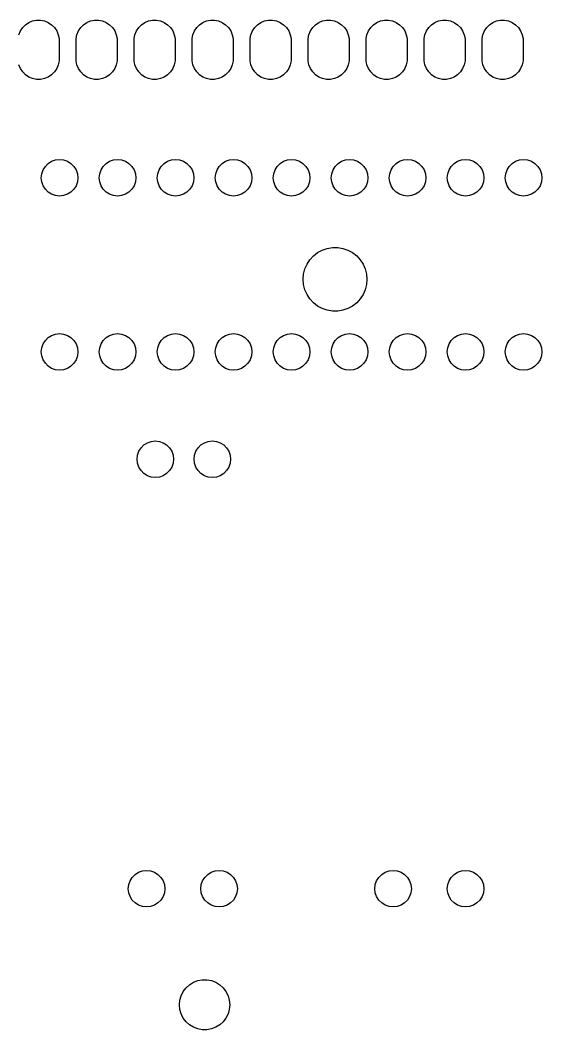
# Model space of a CAD drawing. Extents: x 1.29 to 4.49, y -7.63 to -0.77.
# Drawn here: x 2.232 to 3.131, y -2.543 to -0.803 of the extents above; entities that cross this region are included whole.
import ezdxf

# ---------------------------------------------------------------- set-up
doc = ezdxf.new("R2010")
doc.units = 0
doc.header["$MEASUREMENT"] = 0
doc.layers.add('BLACK', color=7, linetype='CONTINUOUS')

msp = doc.modelspace()

# ---------------------------------------------------------------- linework, layer by layer
at = {"layer": 'BLACK', "linetype": 'CONTINUOUS'}
for p, q in [((2.2326, -0.822), (2.2364, -0.8163)), ((2.2364, -0.8163), (2.2413, -0.8114)), ((2.2413, -0.8114), (2.2471, -0.8075)), ((2.2471, -0.8075), (2.2535, -0.8048)), ((2.2535, -0.8048), (2.2603, -0.8035)), ((2.2603, -0.8035), (2.2673, -0.8035)), ((2.2673, -0.8035), (2.2741, -0.8048)), ((2.2741, -0.8048), (2.2805, -0.8075)), ((2.2805, -0.8075), (2.2863, -0.8114)), ((2.2863, -0.8114), (2.2912, -0.8163)), ((2.2912, -0.8163), (2.295, -0.822)), ((2.3326, -0.822), (2.3364, -0.8163)), ((2.3364, -0.8163), (2.3413, -0.8114)), ((2.3413, -0.8114), (2.3471, -0.8075)), ((2.3471, -0.8075), (2.3535, -0.8048)), ((2.3535, -0.8048), (2.3603, -0.8035)), ((2.3603, -0.8035), (2.3673, -0.8035)), ((2.3673, -0.8035), (2.3741, -0.8048)), ((2.3741, -0.8048), (2.3805, -0.8075)), ((2.3805, -0.8075), (2.3863, -0.8114)), ((2.3863, -0.8114), (2.3912, -0.8163)), ((2.3912, -0.8163), (2.395, -0.822)), ((2.4326, -0.822), (2.4364, -0.8163)), ((2.4364, -0.8163), (2.4413, -0.8114)), ((2.4413, -0.8114), (2.4471, -0.8075)), ((2.4471, -0.8075), (2.4535, -0.8048)), ((2.4535, -0.8048), (2.4603, -0.8035)), ((2.4603, -0.8035), (2.4673, -0.8035)), ((2.4673, -0.8035), (2.4741, -0.8048)), ((2.4741, -0.8048), (2.4805, -0.8075)), ((2.4805, -0.8075), (2.4863, -0.8114)), ((2.4863, -0.8114), (2.4912, -0.8163)), ((2.4912, -0.8163), (2.495, -0.822)), ((2.5326, -0.822), (2.5364, -0.8163)), ((2.5364, -0.8163), (2.5413, -0.8114)), ((2.5413, -0.8114), (2.5471, -0.8075)), ((2.5471, -0.8075), (2.5535, -0.8048)), ((2.5535, -0.8048), (2.5603, -0.8035)), ((2.5603, -0.8035), (2.5673, -0.8035)), ((2.5673, -0.8035), (2.5741, -0.8048)), ((2.5741, -0.8048), (2.5805, -0.8075)), ((2.5805, -0.8075), (2.5863, -0.8114)), ((2.5863, -0.8114), (2.5912, -0.8163)), ((2.5912, -0.8163), (2.595, -0.822)), ((2.6326, -0.822), (2.6364, -0.8163)), ((2.6364, -0.8163), (2.6413, -0.8114)), ((2.6413, -0.8114), (2.6471, -0.8075)), ((2.6471, -0.8075), (2.6535, -0.8048)), ((2.6535, -0.8048), (2.6603, -0.8035)), ((2.6603, -0.8035), (2.6673, -0.8035)), ((2.6673, -0.8035), (2.6741, -0.8048)), ((2.6741, -0.8048), (2.6805, -0.8075)), ((2.6805, -0.8075), (2.6863, -0.8114)), ((2.6863, -0.8114), (2.6912, -0.8163)), ((2.6912, -0.8163), (2.695, -0.822)), ((2.7326, -0.822), (2.7364, -0.8163)), ((2.7364, -0.8163), (2.7413, -0.8114)), ((2.7413, -0.8114), (2.7471, -0.8075)), ((2.7471, -0.8075), (2.7535, -0.8048)), ((2.7535, -0.8048), (2.7603, -0.8035)), ((2.7603, -0.8035), (2.7673, -0.8035)), ((2.7673, -0.8035), (2.7741, -0.8048)), ((2.7741, -0.8048), (2.7805, -0.8075)), ((2.7805, -0.8075), (2.7863, -0.8114)), ((2.7863, -0.8114), (2.7912, -0.8163)), ((2.7912, -0.8163), (2.795, -0.822)), ((2.8326, -0.822), (2.8364, -0.8163)), ((2.8364, -0.8163), (2.8413, -0.8114)), ((2.8413, -0.8114), (2.8471, -0.8075)), ((2.8471, -0.8075), (2.8535, -0.8048)), ((2.8535, -0.8048), (2.8603, -0.8035)), ((2.8603, -0.8035), (2.8673, -0.8035)), ((2.8673, -0.8035), (2.8741, -0.8048)), ((2.8741, -0.8048), (2.8805, -0.8075)), ((2.8805, -0.8075), (2.8863, -0.8114)), ((2.8863, -0.8114), (2.8912, -0.8163)), ((2.8912, -0.8163), (2.895, -0.822)), ((2.9326, -0.822), (2.9364, -0.8163)), ((2.9364, -0.8163), (2.9413, -0.8114)), ((2.9413, -0.8114), (2.9471, -0.8075)), ((2.9471, -0.8075), (2.9535, -0.8048)), ((2.9535, -0.8048), (2.9603, -0.8035)), ((2.9603, -0.8035), (2.9673, -0.8035)), ((2.9673, -0.8035), (2.9741, -0.8048)), ((2.9741, -0.8048), (2.9805, -0.8075)), ((2.9805, -0.8075), (2.9863, -0.8114)), ((2.9863, -0.8114), (2.9912, -0.8163)), ((2.9912, -0.8163), (2.995, -0.822)), ((3.0326, -0.822), (3.0364, -0.8163)), ((3.0364, -0.8163), (3.0413, -0.8114)), ((3.0413, -0.8114), (3.0471, -0.8075)), ((3.0471, -0.8075), (3.0535, -0.8048)), ((3.0535, -0.8048), (3.0603, -0.8035)), ((3.0603, -0.8035), (3.0673, -0.8035)), ((3.0673, -0.8035), (3.0741, -0.8048)), ((3.0741, -0.8048), (3.0805, -0.8075)), ((3.0805, -0.8075), (3.0863, -0.8114)), ((3.0863, -0.8114), (3.0912, -0.8163)), ((3.0912, -0.8163), (3.095, -0.822)), ((2.2299, -0.8285), (2.2326, -0.822)), ((2.295, -0.822), (2.2977, -0.8285)), ((2.2977, -0.8285), (2.2991, -0.8353)), ((2.3285, -0.8353), (2.3299, -0.8285)), ((2.3299, -0.8285), (2.3326, -0.822)), ((2.395, -0.822), (2.3977, -0.8285)), ((2.3977, -0.8285), (2.3991, -0.8353)), ((2.4285, -0.8353), (2.4299, -0.8285)), ((2.4299, -0.8285), (2.4326, -0.822)), ((2.495, -0.822), (2.4977, -0.8285)), ((2.4977, -0.8285), (2.4991, -0.8353)), ((2.5285, -0.8353), (2.5299, -0.8285)), ((2.5299, -0.8285), (2.5326, -0.822)), ((2.595, -0.822), (2.5977, -0.8285)), ((2.5977, -0.8285), (2.5991, -0.8353)), ((2.6285, -0.8353), (2.6299, -0.8285)), ((2.6299, -0.8285), (2.6326, -0.822)), ((2.695, -0.822), (2.6977, -0.8285)), ((2.6977, -0.8285), (2.6991, -0.8353)), ((2.7285, -0.8353), (2.7299, -0.8285)), ((2.7299, -0.8285), (2.7326, -0.822)), ((2.795, -0.822), (2.7977, -0.8285)), ((2.7977, -0.8285), (2.7991, -0.8353)), ((2.8285, -0.8353), (2.8299, -0.8285)), ((2.8299, -0.8285), (2.8326, -0.822)), ((2.895, -0.822), (2.8977, -0.8285)), ((2.8977, -0.8285), (2.8991, -0.8353)), ((2.9285, -0.8353), (2.9299, -0.8285)), ((2.9299, -0.8285), (2.9326, -0.822)), ((2.995, -0.822), (2.9977, -0.8285)), ((2.9977, -0.8285), (2.9991, -0.8353)), ((3.0285, -0.8353), (3.0299, -0.8285)), ((3.0299, -0.8285), (3.0326, -0.822)), ((3.095, -0.822), (3.0977, -0.8285)), ((3.0977, -0.8285), (3.0991, -0.8353)), ((2.2991, -0.8353), (2.2992, -0.8702)), ((2.3284, -0.8388), (2.3285, -0.8353)), ((2.3285, -0.8737), (2.3284, -0.8388)), ((2.3991, -0.8353), (2.3992, -0.8702)), ((2.4284, -0.8388), (2.4285, -0.8353)), ((2.4285, -0.8737), (2.4284, -0.8388)), ((2.4991, -0.8353), (2.4992, -0.8702)), ((2.5284, -0.8388), (2.5285, -0.8353)), ((2.5285, -0.8737), (2.5284, -0.8388)), ((2.5991, -0.8353), (2.5992, -0.8702)), ((2.6284, -0.8388), (2.6285, -0.8353)), ((2.6285, -0.8737), (2.6284, -0.8388)), ((2.6991, -0.8353), (2.6992, -0.8702)), ((2.7284, -0.8388), (2.7285, -0.8353)), ((2.7285, -0.8737), (2.7284, -0.8388)), ((2.7991, -0.8353), (2.7992, -0.8702)), ((2.8284, -0.8388), (2.8285, -0.8353)), ((2.8285, -0.8737), (2.8284, -0.8388)), ((2.8991, -0.8353), (2.8992, -0.8702)), ((2.9284, -0.8388), (2.9285, -0.8353)), ((2.9285, -0.8737), (2.9284, -0.8388)), ((2.9991, -0.8353), (2.9992, -0.8702)), ((3.0284, -0.8388), (3.0285, -0.8353)), ((3.0285, -0.8737), (3.0284, -0.8388)), ((3.0991, -0.8353), (3.0992, -0.8702)), ((2.2326, -0.887), (2.2299, -0.8805)), ((2.2364, -0.8927), (2.2326, -0.887)), ((2.295, -0.887), (2.2912, -0.8927)), ((2.2977, -0.8805), (2.295, -0.887)), ((2.2991, -0.8737), (2.2977, -0.8805)), ((2.2992, -0.8702), (2.2991, -0.8737)), ((2.3299, -0.8805), (2.3285, -0.8737)), ((2.3326, -0.887), (2.3299, -0.8805)), ((2.3364, -0.8927), (2.3326, -0.887)), ((2.395, -0.887), (2.3912, -0.8927)), ((2.3977, -0.8805), (2.395, -0.887)), ((2.3991, -0.8737), (2.3977, -0.8805)), ((2.3992, -0.8702), (2.3991, -0.8737)), ((2.4299, -0.8805), (2.4285, -0.8737)), ((2.4326, -0.887), (2.4299, -0.8805)), ((2.4364, -0.8927), (2.4326, -0.887)), ((2.495, -0.887), (2.4912, -0.8927)), ((2.4977, -0.8805), (2.495, -0.887)), ((2.4991, -0.8737), (2.4977, -0.8805)), ((2.4992, -0.8702), (2.4991, -0.8737)), ((2.5299, -0.8805), (2.5285, -0.8737)), ((2.5326, -0.887), (2.5299, -0.8805)), ((2.5364, -0.8927), (2.5326, -0.887)), ((2.595, -0.887), (2.5912, -0.8927)), ((2.5977, -0.8805), (2.595, -0.887)), ((2.5991, -0.8737), (2.5977, -0.8805)), ((2.5992, -0.8702), (2.5991, -0.8737)), ((2.6299, -0.8805), (2.6285, -0.8737)), ((2.6326, -0.887), (2.6299, -0.8805)), ((2.6364, -0.8927), (2.6326, -0.887)), ((2.695, -0.887), (2.6912, -0.8927)), ((2.6977, -0.8805), (2.695, -0.887)), ((2.6991, -0.8737), (2.6977, -0.8805)), ((2.6992, -0.8702), (2.6991, -0.8737)), ((2.7299, -0.8805), (2.7285, -0.8737)), ((2.7326, -0.887), (2.7299, -0.8805)), ((2.7364, -0.8927), (2.7326, -0.887)), ((2.795, -0.887), (2.7912, -0.8927)), ((2.7977, -0.8805), (2.795, -0.887)), ((2.7991, -0.8737), (2.7977, -0.8805)), ((2.7992, -0.8702), (2.7991, -0.8737)), ((2.8299, -0.8805), (2.8285, -0.8737)), ((2.8326, -0.887), (2.8299, -0.8805)), ((2.8364, -0.8927), (2.8326, -0.887)), ((2.895, -0.887), (2.8912, -0.8927)), ((2.8977, -0.8805), (2.895, -0.887)), ((2.8991, -0.8737), (2.8977, -0.8805)), ((2.8992, -0.8702), (2.8991, -0.8737)), ((2.9299, -0.8805), (2.9285, -0.8737)), ((2.9326, -0.887), (2.9299, -0.8805)), ((2.9364, -0.8927), (2.9326, -0.887)), ((2.995, -0.887), (2.9912, -0.8927)), ((2.9977, -0.8805), (2.995, -0.887)), ((2.9991, -0.8737), (2.9977, -0.8805)), ((2.9992, -0.8702), (2.9991, -0.8737)), ((3.0299, -0.8805), (3.0285, -0.8737)), ((3.0326, -0.887), (3.0299, -0.8805)), ((3.0364, -0.8927), (3.0326, -0.887)), ((3.095, -0.887), (3.0912, -0.8927)), ((3.0977, -0.8805), (3.095, -0.887)), ((3.0991, -0.8737), (3.0977, -0.8805)), ((3.0992, -0.8702), (3.0991, -0.8737)), ((2.2413, -0.8976), (2.2364, -0.8927)), ((2.2471, -0.9015), (2.2413, -0.8976)), ((2.2535, -0.9042), (2.2471, -0.9015)), ((2.2603, -0.9055), (2.2535, -0.9042)), ((2.2741, -0.9042), (2.2673, -0.9055)), ((2.2805, -0.9015), (2.2741, -0.9042)), ((2.2863, -0.8976), (2.2805, -0.9015)), ((2.2912, -0.8927), (2.2863, -0.8976)), ((2.3413, -0.8976), (2.3364, -0.8927)), ((2.3471, -0.9015), (2.3413, -0.8976)), ((2.3535, -0.9042), (2.3471, -0.9015)), ((2.3603, -0.9055), (2.3535, -0.9042)), ((2.3741, -0.9042), (2.3673, -0.9055)), ((2.3805, -0.9015), (2.3741, -0.9042)), ((2.3863, -0.8976), (2.3805, -0.9015)), ((2.3912, -0.8927), (2.3863, -0.8976)), ((2.4413, -0.8976), (2.4364, -0.8927)), ((2.4471, -0.9015), (2.4413, -0.8976)), ((2.4535, -0.9042), (2.4471, -0.9015)), ((2.4603, -0.9055), (2.4535, -0.9042)), ((2.4741, -0.9042), (2.4673, -0.9055)), ((2.4805, -0.9015), (2.4741, -0.9042)), ((2.4863, -0.8976), (2.4805, -0.9015)), ((2.4912, -0.8927), (2.4863, -0.8976)), ((2.5413, -0.8976), (2.5364, -0.8927)), ((2.5471, -0.9015), (2.5413, -0.8976)), ((2.5535, -0.9042), (2.5471, -0.9015)), ((2.5603, -0.9055), (2.5535, -0.9042)), ((2.5741, -0.9042), (2.5673, -0.9055)), ((2.5805, -0.9015), (2.5741, -0.9042)), ((2.5863, -0.8976), (2.5805, -0.9015)), ((2.5912, -0.8927), (2.5863, -0.8976)), ((2.6413, -0.8976), (2.6364, -0.8927)), ((2.6471, -0.9015), (2.6413, -0.8976)), ((2.6535, -0.9042), (2.6471, -0.9015)), ((2.6603, -0.9055), (2.6535, -0.9042)), ((2.6741, -0.9042), (2.6673, -0.9055)), ((2.6805, -0.9015), (2.6741, -0.9042)), ((2.6863, -0.8976), (2.6805, -0.9015)), ((2.6912, -0.8927), (2.6863, -0.8976)), ((2.7413, -0.8976), (2.7364, -0.8927)), ((2.7471, -0.9015), (2.7413, -0.8976)), ((2.7535, -0.9042), (2.7471, -0.9015)), ((2.7603, -0.9055), (2.7535, -0.9042)), ((2.7741, -0.9042), (2.7673, -0.9055)), ((2.7805, -0.9015), (2.7741, -0.9042)), ((2.7863, -0.8976), (2.7805, -0.9015)), ((2.7912, -0.8927), (2.7863, -0.8976)), ((2.8413, -0.8976), (2.8364, -0.8927)), ((2.8471, -0.9015), (2.8413, -0.8976)), ((2.8535, -0.9042), (2.8471, -0.9015)), ((2.8603, -0.9055), (2.8535, -0.9042)), ((2.8741, -0.9042), (2.8673, -0.9055)), ((2.8805, -0.9015), (2.8741, -0.9042)), ((2.8863, -0.8976), (2.8805, -0.9015)), ((2.8912, -0.8927), (2.8863, -0.8976)), ((2.9413, -0.8976), (2.9364, -0.8927)), ((2.9471, -0.9015), (2.9413, -0.8976)), ((2.9535, -0.9042), (2.9471, -0.9015)), ((2.9603, -0.9055), (2.9535, -0.9042)), ((2.9741, -0.9042), (2.9673, -0.9055)), ((2.9805, -0.9015), (2.9741, -0.9042)), ((2.9863, -0.8976), (2.9805, -0.9015)), ((2.9912, -0.8927), (2.9863, -0.8976)), ((3.0413, -0.8976), (3.0364, -0.8927)), ((3.0471, -0.9015), (3.0413, -0.8976)), ((3.0535, -0.9042), (3.0471, -0.9015)), ((3.0603, -0.9055), (3.0535, -0.9042)), ((3.0741, -0.9042), (3.0673, -0.9055)), ((3.0805, -0.9015), (3.0741, -0.9042)), ((3.0863, -0.8976), (3.0805, -0.9015)), ((3.0912, -0.8927), (3.0863, -0.8976)), ((2.2673, -0.9055), (2.2603, -0.9055)), ((2.3673, -0.9055), (2.3603, -0.9055)), ((2.4673, -0.9055), (2.4603, -0.9055)), ((2.5673, -0.9055), (2.5603, -0.9055)), ((2.6673, -0.9055), (2.6603, -0.9055)), ((2.7673, -0.9055), (2.7603, -0.9055)), ((2.8673, -0.9055), (2.8603, -0.9055)), ((2.9673, -0.9055), (2.9603, -0.9055)), ((3.0673, -0.9055), (3.0603, -0.9055)), ((2.293, -1.0443), (2.3, -1.0435)), ((2.3, -1.0435), (2.307, -1.0443)), ((2.393, -1.0443), (2.4, -1.0435)), ((2.4, -1.0435), (2.407, -1.0443)), ((2.493, -1.0443), (2.5, -1.0435)), ((2.5, -1.0435), (2.507, -1.0443)), ((2.593, -1.0443), (2.6, -1.0435)), ((2.6, -1.0435), (2.607, -1.0443)), ((2.693, -1.0443), (2.7, -1.0435)), ((2.7, -1.0435), (2.707, -1.0443)), ((2.793, -1.0443), (2.8, -1.0435)), ((2.8, -1.0435), (2.807, -1.0443)), ((2.893, -1.0443), (2.9, -1.0435)), ((2.9, -1.0435), (2.907, -1.0443)), ((2.993, -1.0443), (3, -1.0435)), ((3, -1.0435), (3.007, -1.0443)), ((3.093, -1.0443), (3.1, -1.0435)), ((3.1, -1.0435), (3.107, -1.0443)), ((2.2716, -1.0613), (2.2754, -1.0554)), ((2.2754, -1.0554), (2.2804, -1.0504)), ((2.2804, -1.0504), (2.2863, -1.0466)), ((2.2863, -1.0466), (2.293, -1.0443)), ((2.307, -1.0443), (2.3137, -1.0466)), ((2.3137, -1.0466), (2.3196, -1.0504)), ((2.3196, -1.0504), (2.3246, -1.0554)), ((2.3246, -1.0554), (2.3284, -1.0613)), ((2.3716, -1.0613), (2.3754, -1.0554)), ((2.3754, -1.0554), (2.3804, -1.0504)), ((2.3804, -1.0504), (2.3863, -1.0466)), ((2.3863, -1.0466), (2.393, -1.0443)), ((2.407, -1.0443), (2.4137, -1.0466)), ((2.4137, -1.0466), (2.4196, -1.0504)), ((2.4196, -1.0504), (2.4246, -1.0554)), ((2.4246, -1.0554), (2.4284, -1.0613)), ((2.4716, -1.0613), (2.4754, -1.0554)), ((2.4754, -1.0554), (2.4804, -1.0504)), ((2.4804, -1.0504), (2.4863, -1.0466)), ((2.4863, -1.0466), (2.493, -1.0443)), ((2.507, -1.0443), (2.5137, -1.0466)), ((2.5137, -1.0466), (2.5196, -1.0504)), ((2.5196, -1.0504), (2.5246, -1.0554)), ((2.5246, -1.0554), (2.5284, -1.0613)), ((2.5716, -1.0613), (2.5754, -1.0554)), ((2.5754, -1.0554), (2.5804, -1.0504)), ((2.5804, -1.0504), (2.5863, -1.0466)), ((2.5863, -1.0466), (2.593, -1.0443)), ((2.607, -1.0443), (2.6137, -1.0466)), ((2.6137, -1.0466), (2.6196, -1.0504)), ((2.6196, -1.0504), (2.6246, -1.0554)), ((2.6246, -1.0554), (2.6284, -1.0613)), ((2.6716, -1.0613), (2.6754, -1.0554)), ((2.6754, -1.0554), (2.6804, -1.0504)), ((2.6804, -1.0504), (2.6863, -1.0466)), ((2.6863, -1.0466), (2.693, -1.0443)), ((2.707, -1.0443), (2.7137, -1.0466)), ((2.7137, -1.0466), (2.7196, -1.0504)), ((2.7196, -1.0504), (2.7246, -1.0554)), ((2.7246, -1.0554), (2.7284, -1.0613)), ((2.7716, -1.0613), (2.7754, -1.0554)), ((2.7754, -1.0554), (2.7804, -1.0504)), ((2.7804, -1.0504), (2.7863, -1.0466)), ((2.7863, -1.0466), (2.793, -1.0443)), ((2.807, -1.0443), (2.8137, -1.0466)), ((2.8137, -1.0466), (2.8196, -1.0504)), ((2.8196, -1.0504), (2.8246, -1.0554)), ((2.8246, -1.0554), (2.8284, -1.0613)), ((2.8716, -1.0613), (2.8754, -1.0554)), ((2.8754, -1.0554), (2.8804, -1.0504)), ((2.8804, -1.0504), (2.8863, -1.0466)), ((2.8863, -1.0466), (2.893, -1.0443)), ((2.907, -1.0443), (2.9137, -1.0466)), ((2.9137, -1.0466), (2.9196, -1.0504)), ((2.9196, -1.0504), (2.9246, -1.0554)), ((2.9246, -1.0554), (2.9284, -1.0613)), ((2.9716, -1.0613), (2.9754, -1.0554)), ((2.9754, -1.0554), (2.9804, -1.0504)), ((2.9804, -1.0504), (2.9863, -1.0466)), ((2.9863, -1.0466), (2.993, -1.0443)), ((3.007, -1.0443), (3.0137, -1.0466)), ((3.0137, -1.0466), (3.0196, -1.0504)), ((3.0196, -1.0504), (3.0246, -1.0554)), ((3.0246, -1.0554), (3.0284, -1.0613)), ((3.0716, -1.0613), (3.0754, -1.0554)), ((3.0754, -1.0554), (3.0804, -1.0504)), ((3.0804, -1.0504), (3.0863, -1.0466)), ((3.0863, -1.0466), (3.093, -1.0443)), ((3.107, -1.0443), (3.1137, -1.0466)), ((3.1137, -1.0466), (3.1196, -1.0504)), ((3.1196, -1.0504), (3.1246, -1.0554)), ((3.1246, -1.0554), (3.1284, -1.0613)), ((2.2685, -1.075), (2.2693, -1.068)), ((2.2693, -1.082), (2.2685, -1.075)), ((2.2693, -1.068), (2.2716, -1.0613)), ((2.3284, -1.0613), (2.3307, -1.068)), ((2.3307, -1.068), (2.3315, -1.075)), ((2.3315, -1.075), (2.3307, -1.082)), ((2.3685, -1.075), (2.3693, -1.068)), ((2.3693, -1.082), (2.3685, -1.075)), ((2.3693, -1.068), (2.3716, -1.0613)), ((2.4284, -1.0613), (2.4307, -1.068)), ((2.4307, -1.068), (2.4315, -1.075)), ((2.4315, -1.075), (2.4307, -1.082)), ((2.4685, -1.075), (2.4693, -1.068)), ((2.4693, -1.082), (2.4685, -1.075)), ((2.4693, -1.068), (2.4716, -1.0613)), ((2.5284, -1.0613), (2.5307, -1.068)), ((2.5307, -1.068), (2.5315, -1.075)), ((2.5315, -1.075), (2.5307, -1.082)), ((2.5685, -1.075), (2.5693, -1.068)), ((2.5693, -1.082), (2.5685, -1.075)), ((2.5693, -1.068), (2.5716, -1.0613)), ((2.6284, -1.0613), (2.6307, -1.068)), ((2.6307, -1.068), (2.6315, -1.075)), ((2.6315, -1.075), (2.6307, -1.082)), ((2.6685, -1.075), (2.6693, -1.068)), ((2.6693, -1.082), (2.6685, -1.075)), ((2.6693, -1.068), (2.6716, -1.0613)), ((2.7284, -1.0613), (2.7307, -1.068)), ((2.7307, -1.068), (2.7315, -1.075)), ((2.7315, -1.075), (2.7307, -1.082)), ((2.7685, -1.075), (2.7693, -1.068)), ((2.7693, -1.082), (2.7685, -1.075)), ((2.7693, -1.068), (2.7716, -1.0613)), ((2.8284, -1.0613), (2.8307, -1.068)), ((2.8307, -1.068), (2.8315, -1.075)), ((2.8315, -1.075), (2.8307, -1.082)), ((2.8685, -1.075), (2.8693, -1.068)), ((2.8693, -1.082), (2.8685, -1.075)), ((2.8693, -1.068), (2.8716, -1.0613)), ((2.9284, -1.0613), (2.9307, -1.068)), ((2.9307, -1.068), (2.9315, -1.075)), ((2.9315, -1.075), (2.9307, -1.082)), ((2.9685, -1.075), (2.9693, -1.068)), ((2.9693, -1.082), (2.9685, -1.075)), ((2.9693, -1.068), (2.9716, -1.0613)), ((3.0284, -1.0613), (3.0307, -1.068)), ((3.0307, -1.068), (3.0315, -1.075)), ((3.0315, -1.075), (3.0307, -1.082)), ((3.0685, -1.075), (3.0693, -1.068)), ((3.0693, -1.082), (3.0685, -1.075)), ((3.0693, -1.068), (3.0716, -1.0613)), ((3.1284, -1.0613), (3.1307, -1.068)), ((3.1307, -1.068), (3.1315, -1.075)), ((3.1315, -1.075), (3.1307, -1.082)), ((2.2716, -1.0887), (2.2693, -1.082)), ((2.2754, -1.0946), (2.2716, -1.0887)), ((2.2804, -1.0996), (2.2754, -1.0946)), ((2.3246, -1.0946), (2.3196, -1.0996)), ((2.3284, -1.0887), (2.3246, -1.0946)), ((2.3307, -1.082), (2.3284, -1.0887)), ((2.3716, -1.0887), (2.3693, -1.082)), ((2.3754, -1.0946), (2.3716, -1.0887)), ((2.3804, -1.0996), (2.3754, -1.0946)), ((2.4246, -1.0946), (2.4196, -1.0996)), ((2.4284, -1.0887), (2.4246, -1.0946)), ((2.4307, -1.082), (2.4284, -1.0887)), ((2.4716, -1.0887), (2.4693, -1.082)), ((2.4754, -1.0946), (2.4716, -1.0887)), ((2.4804, -1.0996), (2.4754, -1.0946)), ((2.5246, -1.0946), (2.5196, -1.0996)), ((2.5284, -1.0887), (2.5246, -1.0946)), ((2.5307, -1.082), (2.5284, -1.0887)), ((2.5716, -1.0887), (2.5693, -1.082)), ((2.5754, -1.0946), (2.5716, -1.0887)), ((2.5804, -1.0996), (2.5754, -1.0946)), ((2.6246, -1.0946), (2.6196, -1.0996)), ((2.6284, -1.0887), (2.6246, -1.0946)), ((2.6307, -1.082), (2.6284, -1.0887)), ((2.6716, -1.0887), (2.6693, -1.082)), ((2.6754, -1.0946), (2.6716, -1.0887)), ((2.6804, -1.0996), (2.6754, -1.0946)), ((2.7246, -1.0946), (2.7196, -1.0996)), ((2.7284, -1.0887), (2.7246, -1.0946)), ((2.7307, -1.082), (2.7284, -1.0887)), ((2.7716, -1.0887), (2.7693, -1.082)), ((2.7754, -1.0946), (2.7716, -1.0887)), ((2.7804, -1.0996), (2.7754, -1.0946)), ((2.8246, -1.0946), (2.8196, -1.0996)), ((2.8284, -1.0887), (2.8246, -1.0946)), ((2.8307, -1.082), (2.8284, -1.0887)), ((2.8716, -1.0887), (2.8693, -1.082)), ((2.8754, -1.0946), (2.8716, -1.0887)), ((2.8804, -1.0996), (2.8754, -1.0946)), ((2.9246, -1.0946), (2.9196, -1.0996)), ((2.9284, -1.0887), (2.9246, -1.0946)), ((2.9307, -1.082), (2.9284, -1.0887)), ((2.9716, -1.0887), (2.9693, -1.082)), ((2.9754, -1.0946), (2.9716, -1.0887)), ((2.9804, -1.0996), (2.9754, -1.0946)), ((3.0246, -1.0946), (3.0196, -1.0996)), ((3.0284, -1.0887), (3.0246, -1.0946)), ((3.0307, -1.082), (3.0284, -1.0887)), ((3.0716, -1.0887), (3.0693, -1.082)), ((3.0754, -1.0946), (3.0716, -1.0887)), ((3.0804, -1.0996), (3.0754, -1.0946)), ((3.1246, -1.0946), (3.1196, -1.0996)), ((3.1284, -1.0887), (3.1246, -1.0946)), ((3.1307, -1.082), (3.1284, -1.0887)), ((2.2863, -1.1034), (2.2804, -1.0996)), ((2.293, -1.1057), (2.2863, -1.1034)), ((2.3, -1.1065), (2.293, -1.1057)), ((2.307, -1.1057), (2.3, -1.1065)), ((2.3137, -1.1034), (2.307, -1.1057)), ((2.3196, -1.0996), (2.3137, -1.1034)), ((2.3863, -1.1034), (2.3804, -1.0996)), ((2.393, -1.1057), (2.3863, -1.1034)), ((2.4, -1.1065), (2.393, -1.1057)), ((2.407, -1.1057), (2.4, -1.1065)), ((2.4137, -1.1034), (2.407, -1.1057)), ((2.4196, -1.0996), (2.4137, -1.1034)), ((2.4863, -1.1034), (2.4804, -1.0996)), ((2.493, -1.1057), (2.4863, -1.1034)), ((2.5, -1.1065), (2.493, -1.1057)), ((2.507, -1.1057), (2.5, -1.1065)), ((2.5137, -1.1034), (2.507, -1.1057)), ((2.5196, -1.0996), (2.5137, -1.1034)), ((2.5863, -1.1034), (2.5804, -1.0996)), ((2.593, -1.1057), (2.5863, -1.1034)), ((2.6, -1.1065), (2.593, -1.1057)), ((2.607, -1.1057), (2.6, -1.1065)), ((2.6137, -1.1034), (2.607, -1.1057)), ((2.6196, -1.0996), (2.6137, -1.1034)), ((2.6863, -1.1034), (2.6804, -1.0996)), ((2.693, -1.1057), (2.6863, -1.1034)), ((2.7, -1.1065), (2.693, -1.1057)), ((2.707, -1.1057), (2.7, -1.1065)), ((2.7137, -1.1034), (2.707, -1.1057)), ((2.7196, -1.0996), (2.7137, -1.1034)), ((2.7863, -1.1034), (2.7804, -1.0996)), ((2.793, -1.1057), (2.7863, -1.1034)), ((2.8, -1.1065), (2.793, -1.1057)), ((2.807, -1.1057), (2.8, -1.1065)), ((2.8137, -1.1034), (2.807, -1.1057)), ((2.8196, -1.0996), (2.8137, -1.1034)), ((2.8863, -1.1034), (2.8804, -1.0996)), ((2.893, -1.1057), (2.8863, -1.1034)), ((2.9, -1.1065), (2.893, -1.1057)), ((2.907, -1.1057), (2.9, -1.1065)), ((2.9137, -1.1034), (2.907, -1.1057)), ((2.9196, -1.0996), (2.9137, -1.1034)), ((2.9863, -1.1034), (2.9804, -1.0996)), ((2.993, -1.1057), (2.9863, -1.1034)), ((3, -1.1065), (2.993, -1.1057)), ((3.007, -1.1057), (3, -1.1065)), ((3.0137, -1.1034), (3.007, -1.1057)), ((3.0196, -1.0996), (3.0137, -1.1034)), ((3.0863, -1.1034), (3.0804, -1.0996)), ((3.093, -1.1057), (3.0863, -1.1034)), ((3.1, -1.1065), (3.093, -1.1057)), ((3.107, -1.1057), (3.1, -1.1065)), ((3.1137, -1.1034), (3.107, -1.1057)), ((3.1196, -1.0996), (3.1137, -1.1034)), ((2.7449, -1.204), (2.7529, -1.1996)), ((2.7529, -1.1996), (2.7615, -1.1967)), ((2.7615, -1.1967), (2.7705, -1.1952)), ((2.7705, -1.1952), (2.7795, -1.1952)), ((2.7795, -1.1952), (2.7885, -1.1967)), ((2.7885, -1.1967), (2.7971, -1.1996)), ((2.7971, -1.1996), (2.8051, -1.204)), ((2.7266, -1.2238), (2.7316, -1.2162)), ((2.7316, -1.2162), (2.7377, -1.2095)), ((2.7377, -1.2095), (2.7449, -1.204)), ((2.8051, -1.204), (2.8123, -1.2095)), ((2.8123, -1.2095), (2.8184, -1.2162)), ((2.8184, -1.2162), (2.8234, -1.2238)), ((2.7208, -1.2409), (2.723, -1.2321)), ((2.723, -1.2321), (2.7266, -1.2238)), ((2.8234, -1.2238), (2.827, -1.2321)), ((2.827, -1.2321), (2.8292, -1.2409)), ((2.72, -1.25), (2.7208, -1.2409)), ((2.7208, -1.2591), (2.72, -1.25)), ((2.8292, -1.2409), (2.83, -1.25)), ((2.83, -1.25), (2.8292, -1.2591)), ((2.723, -1.2679), (2.7208, -1.2591)), ((2.7266, -1.2762), (2.723, -1.2679)), ((2.827, -1.2679), (2.8234, -1.2762)), ((2.8292, -1.2591), (2.827, -1.2679)), ((2.7316, -1.2838), (2.7266, -1.2762)), ((2.7377, -1.2905), (2.7316, -1.2838)), ((2.8184, -1.2838), (2.8123, -1.2905)), ((2.8234, -1.2762), (2.8184, -1.2838)), ((2.7449, -1.296), (2.7377, -1.2905)), ((2.7529, -1.3004), (2.7449, -1.296)), ((2.7615, -1.3033), (2.7529, -1.3004)), ((2.7705, -1.3048), (2.7615, -1.3033)), ((2.7885, -1.3033), (2.7795, -1.3048)), ((2.7971, -1.3004), (2.7885, -1.3033)), ((2.8051, -1.296), (2.7971, -1.3004)), ((2.8123, -1.2905), (2.8051, -1.296)), ((2.7795, -1.3048), (2.7705, -1.3048)), ((2.2716, -1.3613), (2.2754, -1.3554)), ((2.2754, -1.3554), (2.2804, -1.3504)), ((2.2804, -1.3504), (2.2863, -1.3466)), ((2.2863, -1.3466), (2.293, -1.3443)), ((2.293, -1.3443), (2.3, -1.3435)), ((2.3, -1.3435), (2.307, -1.3443)), ((2.307, -1.3443), (2.3137, -1.3466)), ((2.3137, -1.3466), (2.3196, -1.3504)), ((2.3196, -1.3504), (2.3246, -1.3554)), ((2.3246, -1.3554), (2.3284, -1.3613)), ((2.3716, -1.3613), (2.3754, -1.3554)), ((2.3754, -1.3554), (2.3804, -1.3504)), ((2.3804, -1.3504), (2.3863, -1.3466)), ((2.3863, -1.3466), (2.393, -1.3443)), ((2.393, -1.3443), (2.4, -1.3435)), ((2.4, -1.3435), (2.407, -1.3443)), ((2.407, -1.3443), (2.4137, -1.3466)), ((2.4137, -1.3466), (2.4196, -1.3504)), ((2.4196, -1.3504), (2.4246, -1.3554)), ((2.4246, -1.3554), (2.4284, -1.3613)), ((2.4716, -1.3613), (2.4754, -1.3554)), ((2.4754, -1.3554), (2.4804, -1.3504)), ((2.4804, -1.3504), (2.4863, -1.3466)), ((2.4863, -1.3466), (2.493, -1.3443)), ((2.493, -1.3443), (2.5, -1.3435)), ((2.5, -1.3435), (2.507, -1.3443)), ((2.507, -1.3443), (2.5137, -1.3466)), ((2.5137, -1.3466), (2.5196, -1.3504)), ((2.5196, -1.3504), (2.5246, -1.3554)), ((2.5246, -1.3554), (2.5284, -1.3613)), ((2.5716, -1.3613), (2.5754, -1.3554)), ((2.5754, -1.3554), (2.5804, -1.3504)), ((2.5804, -1.3504), (2.5863, -1.3466)), ((2.5863, -1.3466), (2.593, -1.3443)), ((2.593, -1.3443), (2.6, -1.3435)), ((2.6, -1.3435), (2.607, -1.3443)), ((2.607, -1.3443), (2.6137, -1.3466)), ((2.6137, -1.3466), (2.6196, -1.3504)), ((2.6196, -1.3504), (2.6246, -1.3554)), ((2.6246, -1.3554), (2.6284, -1.3613)), ((2.6716, -1.3613), (2.6754, -1.3554)), ((2.6754, -1.3554), (2.6804, -1.3504)), ((2.6804, -1.3504), (2.6863, -1.3466)), ((2.6863, -1.3466), (2.693, -1.3443)), ((2.693, -1.3443), (2.7, -1.3435)), ((2.7, -1.3435), (2.707, -1.3443)), ((2.707, -1.3443), (2.7137, -1.3466)), ((2.7137, -1.3466), (2.7196, -1.3504)), ((2.7196, -1.3504), (2.7246, -1.3554)), ((2.7246, -1.3554), (2.7284, -1.3613)), ((2.7716, -1.3613), (2.7754, -1.3554)), ((2.7754, -1.3554), (2.7804, -1.3504)), ((2.7804, -1.3504), (2.7863, -1.3466)), ((2.7863, -1.3466), (2.793, -1.3443)), ((2.793, -1.3443), (2.8, -1.3435)), ((2.8, -1.3435), (2.807, -1.3443)), ((2.807, -1.3443), (2.8137, -1.3466)), ((2.8137, -1.3466), (2.8196, -1.3504)), ((2.8196, -1.3504), (2.8246, -1.3554)), ((2.8246, -1.3554), (2.8284, -1.3613)), ((2.8716, -1.3613), (2.8754, -1.3554)), ((2.8754, -1.3554), (2.8804, -1.3504)), ((2.8804, -1.3504), (2.8863, -1.3466)), ((2.8863, -1.3466), (2.893, -1.3443)), ((2.893, -1.3443), (2.9, -1.3435)), ((2.9, -1.3435), (2.907, -1.3443)), ((2.907, -1.3443), (2.9137, -1.3466)), ((2.9137, -1.3466), (2.9196, -1.3504)), ((2.9196, -1.3504), (2.9246, -1.3554)), ((2.9246, -1.3554), (2.9284, -1.3613)), ((2.9716, -1.3613), (2.9754, -1.3554)), ((2.9754, -1.3554), (2.9804, -1.3504)), ((2.9804, -1.3504), (2.9863, -1.3466)), ((2.9863, -1.3466), (2.993, -1.3443)), ((2.993, -1.3443), (3, -1.3435)), ((3, -1.3435), (3.007, -1.3443)), ((3.007, -1.3443), (3.0137, -1.3466)), ((3.0137, -1.3466), (3.0196, -1.3504)), ((3.0196, -1.3504), (3.0246, -1.3554)), ((3.0246, -1.3554), (3.0284, -1.3613)), ((3.0716, -1.3613), (3.0754, -1.3554)), ((3.0754, -1.3554), (3.0804, -1.3504)), ((3.0804, -1.3504), (3.0863, -1.3466)), ((3.0863, -1.3466), (3.093, -1.3443)), ((3.093, -1.3443), (3.1, -1.3435)), ((3.1, -1.3435), (3.107, -1.3443)), ((3.107, -1.3443), (3.1137, -1.3466)), ((3.1137, -1.3466), (3.1196, -1.3504)), ((3.1196, -1.3504), (3.1246, -1.3554)), ((3.1246, -1.3554), (3.1284, -1.3613)), ((2.2685, -1.375), (2.2693, -1.368)), ((2.2693, -1.368), (2.2716, -1.3613)), ((2.3284, -1.3613), (2.3307, -1.368)), ((2.3307, -1.368), (2.3315, -1.375)), ((2.3685, -1.375), (2.3693, -1.368)), ((2.3693, -1.368), (2.3716, -1.3613)), ((2.4284, -1.3613), (2.4307, -1.368)), ((2.4307, -1.368), (2.4315, -1.375)), ((2.4685, -1.375), (2.4693, -1.368)), ((2.4693, -1.368), (2.4716, -1.3613)), ((2.5284, -1.3613), (2.5307, -1.368)), ((2.5307, -1.368), (2.5315, -1.375)), ((2.5685, -1.375), (2.5693, -1.368)), ((2.5693, -1.368), (2.5716, -1.3613)), ((2.6284, -1.3613), (2.6307, -1.368)), ((2.6307, -1.368), (2.6315, -1.375)), ((2.6685, -1.375), (2.6693, -1.368)), ((2.6693, -1.368), (2.6716, -1.3613)), ((2.7284, -1.3613), (2.7307, -1.368)), ((2.7307, -1.368), (2.7315, -1.375)), ((2.7685, -1.375), (2.7693, -1.368)), ((2.7693, -1.368), (2.7716, -1.3613)), ((2.8284, -1.3613), (2.8307, -1.368)), ((2.8307, -1.368), (2.8315, -1.375)), ((2.8685, -1.375), (2.8693, -1.368)), ((2.8693, -1.368), (2.8716, -1.3613)), ((2.9284, -1.3613), (2.9307, -1.368)), ((2.9307, -1.368), (2.9315, -1.375)), ((2.9685, -1.375), (2.9693, -1.368)), ((2.9693, -1.368), (2.9716, -1.3613)), ((3.0284, -1.3613), (3.0307, -1.368)), ((3.0307, -1.368), (3.0315, -1.375)), ((3.0685, -1.375), (3.0693, -1.368)), ((3.0693, -1.368), (3.0716, -1.3613)), ((3.1284, -1.3613), (3.1307, -1.368)), ((3.1307, -1.368), (3.1315, -1.375)), ((2.2693, -1.382), (2.2685, -1.375)), ((2.2716, -1.3887), (2.2693, -1.382)), ((2.2754, -1.3946), (2.2716, -1.3887)), ((2.3284, -1.3887), (2.3246, -1.3946)), ((2.3307, -1.382), (2.3284, -1.3887)), ((2.3315, -1.375), (2.3307, -1.382)), ((2.3693, -1.382), (2.3685, -1.375)), ((2.3716, -1.3887), (2.3693, -1.382)), ((2.3754, -1.3946), (2.3716, -1.3887)), ((2.4284, -1.3887), (2.4246, -1.3946)), ((2.4307, -1.382), (2.4284, -1.3887)), ((2.4315, -1.375), (2.4307, -1.382)), ((2.4693, -1.382), (2.4685, -1.375)), ((2.4716, -1.3887), (2.4693, -1.382)), ((2.4754, -1.3946), (2.4716, -1.3887)), ((2.5284, -1.3887), (2.5246, -1.3946)), ((2.5307, -1.382), (2.5284, -1.3887)), ((2.5315, -1.375), (2.5307, -1.382)), ((2.5693, -1.382), (2.5685, -1.375)), ((2.5716, -1.3887), (2.5693, -1.382)), ((2.5754, -1.3946), (2.5716, -1.3887)), ((2.6284, -1.3887), (2.6246, -1.3946)), ((2.6307, -1.382), (2.6284, -1.3887)), ((2.6315, -1.375), (2.6307, -1.382)), ((2.6693, -1.382), (2.6685, -1.375)), ((2.6716, -1.3887), (2.6693, -1.382)), ((2.6754, -1.3946), (2.6716, -1.3887)), ((2.7284, -1.3887), (2.7246, -1.3946)), ((2.7307, -1.382), (2.7284, -1.3887)), ((2.7315, -1.375), (2.7307, -1.382)), ((2.7693, -1.382), (2.7685, -1.375)), ((2.7716, -1.3887), (2.7693, -1.382)), ((2.7754, -1.3946), (2.7716, -1.3887)), ((2.8284, -1.3887), (2.8246, -1.3946)), ((2.8307, -1.382), (2.8284, -1.3887)), ((2.8315, -1.375), (2.8307, -1.382)), ((2.8693, -1.382), (2.8685, -1.375)), ((2.8716, -1.3887), (2.8693, -1.382)), ((2.8754, -1.3946), (2.8716, -1.3887)), ((2.9284, -1.3887), (2.9246, -1.3946)), ((2.9307, -1.382), (2.9284, -1.3887)), ((2.9315, -1.375), (2.9307, -1.382)), ((2.9693, -1.382), (2.9685, -1.375)), ((2.9716, -1.3887), (2.9693, -1.382)), ((2.9754, -1.3946), (2.9716, -1.3887)), ((3.0284, -1.3887), (3.0246, -1.3946)), ((3.0307, -1.382), (3.0284, -1.3887)), ((3.0315, -1.375), (3.0307, -1.382)), ((3.0693, -1.382), (3.0685, -1.375)), ((3.0716, -1.3887), (3.0693, -1.382)), ((3.0754, -1.3946), (3.0716, -1.3887)), ((3.1284, -1.3887), (3.1246, -1.3946)), ((3.1307, -1.382), (3.1284, -1.3887)), ((3.1315, -1.375), (3.1307, -1.382)), ((2.2804, -1.3996), (2.2754, -1.3946)), ((2.2863, -1.4034), (2.2804, -1.3996)), ((2.293, -1.4057), (2.2863, -1.4034)), ((2.3, -1.4065), (2.293, -1.4057)), ((2.307, -1.4057), (2.3, -1.4065)), ((2.3137, -1.4034), (2.307, -1.4057)), ((2.3196, -1.3996), (2.3137, -1.4034)), ((2.3246, -1.3946), (2.3196, -1.3996)), ((2.3804, -1.3996), (2.3754, -1.3946)), ((2.3863, -1.4034), (2.3804, -1.3996)), ((2.393, -1.4057), (2.3863, -1.4034)), ((2.4, -1.4065), (2.393, -1.4057)), ((2.407, -1.4057), (2.4, -1.4065)), ((2.4137, -1.4034), (2.407, -1.4057)), ((2.4196, -1.3996), (2.4137, -1.4034)), ((2.4246, -1.3946), (2.4196, -1.3996)), ((2.4804, -1.3996), (2.4754, -1.3946)), ((2.4863, -1.4034), (2.4804, -1.3996)), ((2.493, -1.4057), (2.4863, -1.4034)), ((2.5, -1.4065), (2.493, -1.4057)), ((2.507, -1.4057), (2.5, -1.4065)), ((2.5137, -1.4034), (2.507, -1.4057)), ((2.5196, -1.3996), (2.5137, -1.4034)), ((2.5246, -1.3946), (2.5196, -1.3996)), ((2.5804, -1.3996), (2.5754, -1.3946)), ((2.5863, -1.4034), (2.5804, -1.3996)), ((2.593, -1.4057), (2.5863, -1.4034)), ((2.6, -1.4065), (2.593, -1.4057)), ((2.607, -1.4057), (2.6, -1.4065)), ((2.6137, -1.4034), (2.607, -1.4057)), ((2.6196, -1.3996), (2.6137, -1.4034)), ((2.6246, -1.3946), (2.6196, -1.3996)), ((2.6804, -1.3996), (2.6754, -1.3946)), ((2.6863, -1.4034), (2.6804, -1.3996)), ((2.693, -1.4057), (2.6863, -1.4034)), ((2.7, -1.4065), (2.693, -1.4057)), ((2.707, -1.4057), (2.7, -1.4065)), ((2.7137, -1.4034), (2.707, -1.4057)), ((2.7196, -1.3996), (2.7137, -1.4034)), ((2.7246, -1.3946), (2.7196, -1.3996)), ((2.7804, -1.3996), (2.7754, -1.3946)), ((2.7863, -1.4034), (2.7804, -1.3996)), ((2.793, -1.4057), (2.7863, -1.4034)), ((2.8, -1.4065), (2.793, -1.4057)), ((2.807, -1.4057), (2.8, -1.4065)), ((2.8137, -1.4034), (2.807, -1.4057)), ((2.8196, -1.3996), (2.8137, -1.4034)), ((2.8246, -1.3946), (2.8196, -1.3996)), ((2.8804, -1.3996), (2.8754, -1.3946)), ((2.8863, -1.4034), (2.8804, -1.3996)), ((2.893, -1.4057), (2.8863, -1.4034)), ((2.9, -1.4065), (2.893, -1.4057)), ((2.907, -1.4057), (2.9, -1.4065)), ((2.9137, -1.4034), (2.907, -1.4057)), ((2.9196, -1.3996), (2.9137, -1.4034)), ((2.9246, -1.3946), (2.9196, -1.3996)), ((2.9804, -1.3996), (2.9754, -1.3946)), ((2.9863, -1.4034), (2.9804, -1.3996)), ((2.993, -1.4057), (2.9863, -1.4034)), ((3, -1.4065), (2.993, -1.4057)), ((3.007, -1.4057), (3, -1.4065)), ((3.0137, -1.4034), (3.007, -1.4057)), ((3.0196, -1.3996), (3.0137, -1.4034)), ((3.0246, -1.3946), (3.0196, -1.3996)), ((3.0804, -1.3996), (3.0754, -1.3946)), ((3.0863, -1.4034), (3.0804, -1.3996)), ((3.093, -1.4057), (3.0863, -1.4034)), ((3.1, -1.4065), (3.093, -1.4057)), ((3.107, -1.4057), (3.1, -1.4065)), ((3.1137, -1.4034), (3.107, -1.4057)), ((3.1196, -1.3996), (3.1137, -1.4034)), ((3.1246, -1.3946), (3.1196, -1.3996)), ((2.4513, -1.5316), (2.458, -1.5293)), ((2.458, -1.5293), (2.465, -1.5285)), ((2.465, -1.5285), (2.472, -1.5293)), ((2.472, -1.5293), (2.4787, -1.5316)), ((2.5498, -1.5316), (2.5564, -1.5293)), ((2.5564, -1.5293), (2.5634, -1.5285)), ((2.5634, -1.5285), (2.5704, -1.5293)), ((2.5704, -1.5293), (2.5771, -1.5316)), ((2.4343, -1.553), (2.4366, -1.5463)), ((2.4366, -1.5463), (2.4404, -1.5404)), ((2.4404, -1.5404), (2.4454, -1.5354)), ((2.4454, -1.5354), (2.4513, -1.5316)), ((2.4787, -1.5316), (2.4846, -1.5354)), ((2.4846, -1.5354), (2.4896, -1.5404)), ((2.4896, -1.5404), (2.4934, -1.5463)), ((2.4934, -1.5463), (2.4957, -1.553)), ((2.5327, -1.553), (2.535, -1.5463)), ((2.535, -1.5463), (2.5388, -1.5404)), ((2.5388, -1.5404), (2.5438, -1.5354)), ((2.5438, -1.5354), (2.5498, -1.5316)), ((2.5771, -1.5316), (2.5831, -1.5354)), ((2.5831, -1.5354), (2.588, -1.5404)), ((2.588, -1.5404), (2.5918, -1.5463)), ((2.5918, -1.5463), (2.5941, -1.553)), ((2.4335, -1.56), (2.4343, -1.553)), ((2.4343, -1.567), (2.4335, -1.56)), ((2.4957, -1.553), (2.4965, -1.56)), ((2.4965, -1.56), (2.4957, -1.567)), ((2.5319, -1.56), (2.5327, -1.553)), ((2.5327, -1.567), (2.5319, -1.56)), ((2.5941, -1.553), (2.5949, -1.56)), ((2.5949, -1.56), (2.5941, -1.567)), ((2.4366, -1.5737), (2.4343, -1.567)), ((2.4404, -1.5796), (2.4366, -1.5737)), ((2.4454, -1.5846), (2.4404, -1.5796)), ((2.4896, -1.5796), (2.4846, -1.5846)), ((2.4934, -1.5737), (2.4896, -1.5796)), ((2.4957, -1.567), (2.4934, -1.5737)), ((2.535, -1.5737), (2.5327, -1.567)), ((2.5388, -1.5796), (2.535, -1.5737)), ((2.5438, -1.5846), (2.5388, -1.5796)), ((2.588, -1.5796), (2.5831, -1.5846)), ((2.5918, -1.5737), (2.588, -1.5796)), ((2.5941, -1.567), (2.5918, -1.5737)), ((2.4513, -1.5884), (2.4454, -1.5846)), ((2.458, -1.5907), (2.4513, -1.5884)), ((2.465, -1.5915), (2.458, -1.5907)), ((2.472, -1.5907), (2.465, -1.5915)), ((2.4787, -1.5884), (2.472, -1.5907)), ((2.4846, -1.5846), (2.4787, -1.5884)), ((2.5498, -1.5884), (2.5438, -1.5846)), ((2.5564, -1.5907), (2.5498, -1.5884)), ((2.5634, -1.5915), (2.5564, -1.5907)), ((2.5704, -1.5907), (2.5634, -1.5915)), ((2.5771, -1.5884), (2.5704, -1.5907)), ((2.5831, -1.5846), (2.5771, -1.5884)), ((2.4254, -2.2804), (2.4304, -2.2754)), ((2.4304, -2.2754), (2.4363, -2.2716)), ((2.4363, -2.2716), (2.443, -2.2693)), ((2.443, -2.2693), (2.45, -2.2685)), ((2.45, -2.2685), (2.457, -2.2693)), ((2.457, -2.2693), (2.4637, -2.2716)), ((2.4637, -2.2716), (2.4696, -2.2754)), ((2.4696, -2.2754), (2.4746, -2.2804)), ((2.5504, -2.2804), (2.5554, -2.2754)), ((2.5554, -2.2754), (2.5613, -2.2716)), ((2.5613, -2.2716), (2.568, -2.2693)), ((2.568, -2.2693), (2.575, -2.2685)), ((2.575, -2.2685), (2.582, -2.2693)), ((2.582, -2.2693), (2.5887, -2.2716)), ((2.5887, -2.2716), (2.5946, -2.2754)), ((2.5946, -2.2754), (2.5996, -2.2804)), ((2.8504, -2.2804), (2.8554, -2.2754)), ((2.8554, -2.2754), (2.8613, -2.2716)), ((2.8613, -2.2716), (2.868, -2.2693)), ((2.868, -2.2693), (2.875, -2.2685)), ((2.875, -2.2685), (2.882, -2.2693)), ((2.882, -2.2693), (2.8887, -2.2716)), ((2.8887, -2.2716), (2.8946, -2.2754)), ((2.8946, -2.2754), (2.8996, -2.2804)), ((2.9754, -2.2804), (2.9804, -2.2754)), ((2.9804, -2.2754), (2.9863, -2.2716)), ((2.9863, -2.2716), (2.993, -2.2693)), ((2.993, -2.2693), (3, -2.2685)), ((3, -2.2685), (3.007, -2.2693)), ((3.007, -2.2693), (3.0137, -2.2716)), ((3.0137, -2.2716), (3.0196, -2.2754)), ((3.0196, -2.2754), (3.0246, -2.2804)), ((2.4185, -2.3), (2.4193, -2.293)), ((2.4193, -2.293), (2.4216, -2.2863)), ((2.4216, -2.2863), (2.4254, -2.2804)), ((2.4746, -2.2804), (2.4784, -2.2863)), ((2.4784, -2.2863), (2.4807, -2.293)), ((2.4807, -2.293), (2.4815, -2.3)), ((2.5435, -2.3), (2.5443, -2.293)), ((2.5443, -2.293), (2.5466, -2.2863)), ((2.5466, -2.2863), (2.5504, -2.2804)), ((2.5996, -2.2804), (2.6034, -2.2863)), ((2.6034, -2.2863), (2.6057, -2.293)), ((2.6057, -2.293), (2.6065, -2.3)), ((2.8435, -2.3), (2.8443, -2.293)), ((2.8443, -2.293), (2.8466, -2.2863)), ((2.8466, -2.2863), (2.8504, -2.2804)), ((2.8996, -2.2804), (2.9034, -2.2863)), ((2.9034, -2.2863), (2.9057, -2.293)), ((2.9057, -2.293), (2.9065, -2.3)), ((2.9685, -2.3), (2.9693, -2.293)), ((2.9693, -2.293), (2.9716, -2.2863)), ((2.9716, -2.2863), (2.9754, -2.2804)), ((3.0246, -2.2804), (3.0284, -2.2863)), ((3.0284, -2.2863), (3.0307, -2.293)), ((3.0307, -2.293), (3.0315, -2.3)), ((2.4193, -2.307), (2.4185, -2.3)), ((2.4216, -2.3137), (2.4193, -2.307)), ((2.4254, -2.3196), (2.4216, -2.3137)), ((2.4784, -2.3137), (2.4746, -2.3196)), ((2.4807, -2.307), (2.4784, -2.3137)), ((2.4815, -2.3), (2.4807, -2.307)), ((2.5443, -2.307), (2.5435, -2.3)), ((2.5466, -2.3137), (2.5443, -2.307)), ((2.5504, -2.3196), (2.5466, -2.3137)), ((2.6034, -2.3137), (2.5996, -2.3196)), ((2.6057, -2.307), (2.6034, -2.3137)), ((2.6065, -2.3), (2.6057, -2.307)), ((2.8443, -2.307), (2.8435, -2.3)), ((2.8466, -2.3137), (2.8443, -2.307)), ((2.8504, -2.3196), (2.8466, -2.3137)), ((2.9034, -2.3137), (2.8996, -2.3196)), ((2.9057, -2.307), (2.9034, -2.3137)), ((2.9065, -2.3), (2.9057, -2.307)), ((2.9693, -2.307), (2.9685, -2.3)), ((2.9716, -2.3137), (2.9693, -2.307)), ((2.9754, -2.3196), (2.9716, -2.3137)), ((3.0284, -2.3137), (3.0246, -2.3196)), ((3.0307, -2.307), (3.0284, -2.3137)), ((3.0315, -2.3), (3.0307, -2.307)), ((2.4304, -2.3246), (2.4254, -2.3196)), ((2.4363, -2.3284), (2.4304, -2.3246)), ((2.443, -2.3307), (2.4363, -2.3284)), ((2.45, -2.3315), (2.443, -2.3307)), ((2.457, -2.3307), (2.45, -2.3315)), ((2.4637, -2.3284), (2.457, -2.3307)), ((2.4696, -2.3246), (2.4637, -2.3284)), ((2.4746, -2.3196), (2.4696, -2.3246)), ((2.5554, -2.3246), (2.5504, -2.3196)), ((2.5613, -2.3284), (2.5554, -2.3246)), ((2.568, -2.3307), (2.5613, -2.3284)), ((2.575, -2.3315), (2.568, -2.3307)), ((2.582, -2.3307), (2.575, -2.3315)), ((2.5887, -2.3284), (2.582, -2.3307)), ((2.5946, -2.3246), (2.5887, -2.3284)), ((2.5996, -2.3196), (2.5946, -2.3246)), ((2.8554, -2.3246), (2.8504, -2.3196)), ((2.8613, -2.3284), (2.8554, -2.3246)), ((2.868, -2.3307), (2.8613, -2.3284)), ((2.875, -2.3315), (2.868, -2.3307)), ((2.882, -2.3307), (2.875, -2.3315)), ((2.8887, -2.3284), (2.882, -2.3307)), ((2.8946, -2.3246), (2.8887, -2.3284)), ((2.8996, -2.3196), (2.8946, -2.3246)), ((2.9804, -2.3246), (2.9754, -2.3196)), ((2.9863, -2.3284), (2.9804, -2.3246)), ((2.993, -2.3307), (2.9863, -2.3284)), ((3, -2.3315), (2.993, -2.3307)), ((3.007, -2.3307), (3, -2.3315)), ((3.0137, -2.3284), (3.007, -2.3307)), ((3.0196, -2.3246), (3.0137, -2.3284)), ((3.0246, -2.3196), (3.0196, -2.3246)), ((2.518, -2.4708), (2.5239, -2.4654)), ((2.5239, -2.4654), (2.5307, -2.4612)), ((2.5307, -2.4612), (2.5381, -2.4583)), ((2.5381, -2.4583), (2.546, -2.4569)), ((2.546, -2.4569), (2.554, -2.4569)), ((2.554, -2.4569), (2.5619, -2.4583)), ((2.5619, -2.4583), (2.5693, -2.4612)), ((2.5693, -2.4612), (2.5761, -2.4654)), ((2.5761, -2.4654), (2.582, -2.4708)), ((2.5074, -2.492), (2.5096, -2.4844)), ((2.5096, -2.4844), (2.5132, -2.4772)), ((2.5132, -2.4772), (2.518, -2.4708)), ((2.582, -2.4708), (2.5868, -2.4772)), ((2.5868, -2.4772), (2.5904, -2.4844)), ((2.5904, -2.4844), (2.5926, -2.492)), ((2.5067, -2.5), (2.5074, -2.492)), ((2.5074, -2.508), (2.5067, -2.5)), ((2.5926, -2.492), (2.5933, -2.5)), ((2.5933, -2.5), (2.5926, -2.508)), ((2.5096, -2.5156), (2.5074, -2.508)), ((2.5132, -2.5228), (2.5096, -2.5156)), ((2.5904, -2.5156), (2.5868, -2.5228)), ((2.5926, -2.508), (2.5904, -2.5156)), ((2.518, -2.5292), (2.5132, -2.5228)), ((2.5239, -2.5346), (2.518, -2.5292)), ((2.5307, -2.5388), (2.5239, -2.5346)), ((2.5381, -2.5417), (2.5307, -2.5388)), ((2.5693, -2.5388), (2.5619, -2.5417)), ((2.5761, -2.5346), (2.5693, -2.5388)), ((2.582, -2.5292), (2.5761, -2.5346)), ((2.5868, -2.5228), (2.582, -2.5292)), ((2.546, -2.5431), (2.5381, -2.5417)), ((2.554, -2.5431), (2.546, -2.5431)), ((2.5619, -2.5417), (2.554, -2.5431))]:
    msp.add_line(p, q, dxfattribs=at)

doc.saveas('drawing.dxf')
